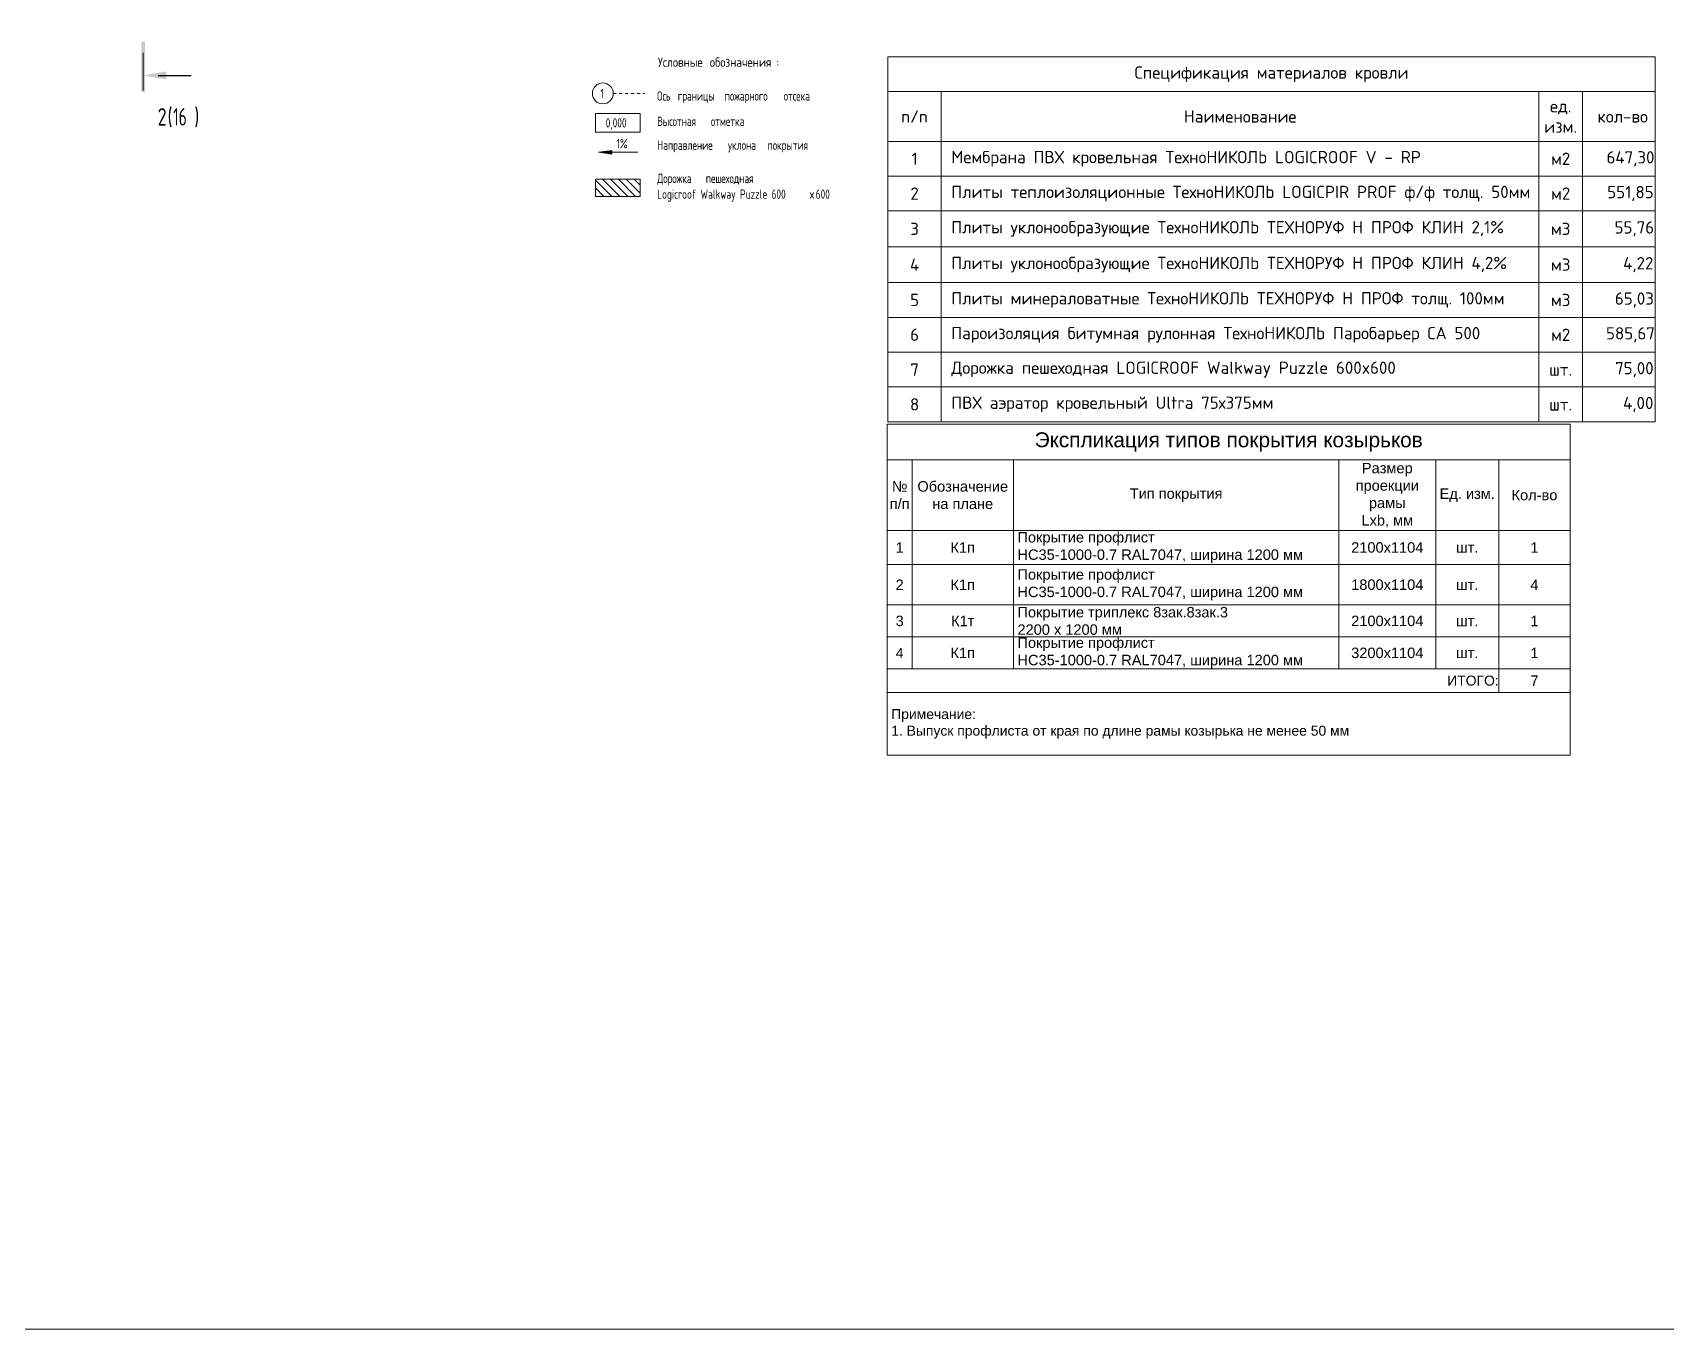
# Model space of a CAD drawing. Header units: millimetres. Extents: x -263990 to 193903, y -164417 to 240530.
# Drawn here: x 11804 to 44658, y -29277 to -3200 of the extents above; entities that cross this region are included whole.
import ezdxf

# ---------------------------------------------------------------- set-up
doc = ezdxf.new("R2010")
doc.units = ezdxf.units.MM
doc.header["$LTSCALE"] = 20
doc.linetypes.add('_ШПТ__3_т__1_5_', pattern=[6, 3, -1.5, 0, -1.5])
doc.layers.get('0').update_dxf_attribs({"lineweight": 0})
doc.layers.get('Defpoints').update_dxf_attribs({"color": 4})
for name, color, linetype, lineweight in [('Линии', 7, 'Continuous', 9), ('Разрезы', 7, 'Continuous', 9), ('Текстовые примечания', 7, 'Continuous', 9), ('Тонкие линии', 7, 'Continuous', 18), ('Элементы узлов', 7, 'Continuous', 18)]:
    doc.layers.add(name, color=color, linetype=linetype, lineweight=lineweight)
doc.styles.add('GOST Common_1', font='gost-common.ttf', dxfattribs={"width": 0.8, "height": 350})
doc.styles.add('GOST Common_3', font='gost-common.ttf', dxfattribs={"width": 0.9, "height": 125})
doc.styles.add('GOST Common_B', font='', dxfattribs={"width": 0.9, "height": 125})
doc.styles.add('M_200', font='arial.ttf')
doc.styles.get('GOST Common_B').set_extended_font_data('GOST Common', bold=True)

# ---------------------------------------------------------------- blocks, each defined once
blk = doc.blocks.new('*T245')
at = {"linetype": 'ByBlock', "lineweight": -2, "transparency": 16777216}
for p, q in [((0, 0), (15432, 0)), ((0, 0), (0, -7340)), ((15432, 0), (15432, -7340)), ((0, -700), (15432, -700)), ((1076, -700), (1076, -7340)), ((13095, -700), (13095, -7340)), ((13967, -700), (13967, -7340)), ((0, -1700), (15432, -1700)), ((0, -2400), (15432, -2400)), ((0, -3100), (15432, -3100)), ((0, -3820), (15432, -3820)), ((0, -4540), (15432, -4540)), ((0, -5240), (15432, -5240)), ((0, -5940), (15432, -5940)), ((0, -6640), (15432, -6640)), ((0, -7340), (15432, -7340))]:
    blk.add_line(p, q, dxfattribs=at)
at = {"color": 0, "transparency": 16777216}
for s, insert, char_height, width, attachment_point in [('{\\fISOCPEUR|b0|i0|c0;Спецификация материалов кровли', (7716, -350), 246.94, 15419.78, 5), ('{\\fISOCPEUR|b0|i0|c0;ед. изм.', (13531, -1200), 246.94, 860, 5), ('{\\fISOCPEUR|b0|i0|c0;n/n', (538, -1200), 246.94, 1064.33, 5), ('{\\fISOCPEUR|b0|i0|c0;Наименование', (7086, -1200), 246.94, 12006.44, 5), ('{\\fISOCPEUR|b0|i0|c0; кол-во ', (14699, -1200), 246.94, 1453, 5), ('{\\fISOCPEUR|b0|i0|c0;1', (538, -2050), 246.94, 1064.33, 5), ('{\\fISOCPEUR|b0|i0|c0;Мембрана ПВХ кровельная ТехноНИКОЛЬ LOGICROOF V - RP', (1276, -2050), 246.94, 11618.44, 4), ('{\\fISOCPEUR|b0|i0|c0;м2', (13531, -2050), 246.94, 860, 5), ('{\\fISOCPEUR|b0|i0|c0;   647,30 ', (14699, -2050), 246.94, 1453, 5), ('{\\fISOCPEUR|b0|i0|c0;2', (538, -2750), 246.94, 1064.33, 5), ('{\\fISOCPEUR|b0|i0|c0;Плиты теплоизоляционные ТехноНИКОЛЬ LOGICPIR PROF ф/ф толщ. 50мм', (1276, -2750), 246.94, 11618.44, 4), ('{\\fISOCPEUR|b0|i0|c0;м2', (13531, -2750), 246.94, 860, 5), ('{\\fISOCPEUR|b0|i0|c0;   551,85 ', (14699, -2750), 246.94, 1453, 5), ('{\\fISOCPEUR|b0|i0|c0;3', (538, -3460), 246.94, 1064.33, 5), ('{\\fISOCPEUR|b0|i0|c204|p34;Плиты уклонообразующие ТехноНИКОЛЬ ТЕХНОРУФ Н ПРОФ КЛИН \\fISOCPEUR|b0|i0|c0|p34;2,1% }', (1276, -3460), 246.944, 11618.44, 4), ('{\\fISOCPEUR|b0|i0|c0;м3', (13531, -3460), 246.94, 860, 5), ('{\\fISOCPEUR|b0|i0|c0;    55,76 ', (14699, -3460), 246.94, 1453, 5), ('{\\fISOCPEUR|b0|i0|c0;4', (538, -4180), 246.94, 1064.33, 5), ('{\\fISOCPEUR|b0|i0|c0;Плиты уклонообразующие ТехноНИКОЛЬ ТЕХНОРУФ Н ПРОФ КЛИН 4,2% ', (1276, -4180), 246.94, 11618.44, 4), ('{\\fISOCPEUR|b0|i0|c0;м3', (13531, -4180), 246.94, 860, 5), ('{\\fISOCPEUR|b0|i0|c0;     4,22 ', (14699, -4180), 246.94, 1453, 5), ('{\\fISOCPEUR|b0|i0|c0;5', (538, -4890), 246.94, 1064.33, 5), ('{\\fISOCPEUR|b0|i0|c0;Плиты минераловатные ТехноНИКОЛЬ ТЕХНОРУФ Н ПРОФ толщ. 100мм', (1276, -4890), 246.94, 11618.44, 4), ('{\\fISOCPEUR|b0|i0|c0;м3', (13531, -4890), 246.94, 860, 5), ('{\\fISOCPEUR|b0|i0|c0;    65,03 ', (14699, -4890), 246.94, 1453, 5), ('{\\fISOCPEUR|b0|i0|c0;6', (538, -5590), 246.94, 1064.33, 5), ('{\\fISOCPEUR|b0|i0|c0;Пароизоляция битумная рулонная ТехноНИКОЛЬ Паробарьер СА 500', (1276, -5590), 246.94, 11618.44, 4), ('{\\fISOCPEUR|b0|i0|c0;м2', (13531, -5590), 246.94, 860, 5), ('{\\fISOCPEUR|b0|i0|c0;   585,67 ', (14699, -5590), 246.94, 1453, 5), ('{\\fISOCPEUR|b0|i0|c0;7', (538, -6290), 246.94, 1064.33, 5), ('{\\fISOCPEUR|b0|i0|c0;Дорожка пешеходная LOGICROOF Walkway Puzzle 600x600', (1276, -6290), 246.94, 11618.44, 4), ('{\\fISOCPEUR|b0|i0|c0;шт.', (13531, -6290), 246.94, 860, 5), ('{\\fISOCPEUR|b0|i0|c0;    75,00 ', (14699, -6290), 246.94, 1453, 5), ('{\\fISOCPEUR|b0|i0|c0;8', (538, -6990), 246.94, 1064.33, 5), ('{\\fISOCPEUR|b0|i0|c0;ПВХ аэратор кровельный Ultra 75х375мм', (1276, -6990), 246.94, 11618.44, 4), ('{\\fISOCPEUR|b0|i0|c0|p34;     \\fISOCPEUR|b0|i0|c204|p34;4\\fISOCPEUR|b0|i0|c0|p34;,00 }', (14699, -6990), 246.94, 1453, 5), ('{\\fISOCPEUR|b0|i0|c0;шт.', (13531, -6990), 246.94, 860, 5)]:
    blk.add_mtext(s, dxfattribs=dict(at, insert=insert, char_height=char_height, width=width, attachment_point=attachment_point))
blk = doc.blocks.new('Разрез - Номер вида и Номер листа спереди_3_5 мм-64073-_О__R_8_390_')
at = {"layer": 'Разрезы'}
for points in [[(9.8, 0.4), (9.8, -0.39), (-0.33, -0.39), (-0.33, 0.4)], [(2.18, -4.67), (3, 0), (3.82, -4.67)]]:
    blk.add_hatch(color=256, dxfattribs=at).paths.add_polyline_path(points, flags=0)
at = {"layer": 'Разрезы', "lineweight": 30}
blk.add_line((3, -3), (3, -9.66), dxfattribs=at)
blk = doc.blocks.new('*T405')
at = {"color": 0, "lineweight": -2, "transparency": 16777216}
for p, q in [((0, -715), (13733, -715)), ((0, -715), (0, -2137)), ((500, -715), (500, -2137)), ((2536, -715), (2536, -2137)), ((9082, -715), (9082, -2137)), ((0, -2137), (2536, -2137)), ((0, -2137), (0, -5394)), ((500, -2137), (500, -2821)), ((2536, -2137), (2536, -4920)), ((11030, -2137), (13733, -2137)), ((11030, -2137), (11030, -4920)), ((12298, -2137), (12298, -5394)), ((13733, -2137), (13733, -5394)), ((500, -2821), (2536, -2821)), ((9082, -2821), (13733, -2821)), ((500, -3635), (13733, -3635)), ((9082, -3635), (9082, -4277)), ((500, -4277), (11030, -4277)), ((500, -4277), (500, -4920)), ((12298, -4277), (13733, -4277)), ((0, -4920), (13733, -4920)), ((0, -5394), (13733, -5394))]:
    blk.add_line(p, q, dxfattribs=at)
at = {"color": 0, "linetype": 'ByBlock', "lineweight": -2, "transparency": 16777216}
for p, q in [((11030, -715), (11030, -2137)), ((12298, -715), (12298, -2137)), ((13733, -715), (13733, -2137)), ((2536, -2137), (11030, -2137)), ((9082, -2137), (9082, -3635)), ((0, -2821), (500, -2821)), ((500, -2821), (500, -4277)), ((2536, -2821), (9082, -2821)), ((0, -3635), (500, -3635)), ((0, -4277), (500, -4277)), ((9082, -4277), (9082, -4920)), ((11030, -4277), (12298, -4277))]:
    blk.add_line(p, q, dxfattribs=at)
at = {"layer": 'Defpoints', "color": 8, "linetype": 'ByBlock', "lineweight": 0, "transparency": 16777216}
for p, q in [((0, 0), (13733, 0)), ((0, 0), (0, -715)), ((13733, 0), (13733, -715)), ((0, -5394), (0, -6658)), ((13733, -5394), (13733, -6658)), ((0, -6658), (13733, -6658))]:
    blk.add_line(p, q, dxfattribs=at)
at = {"color": 0, "transparency": 16777216, "style": 'M_200'}
for s, insert, char_height, width, attachment_point in [('Экспликация типов покрытия козырьков', (6867, -358), 300, 13732.95, 5), ('Размер проекции рамы\\PLхb, мм', (10056, -1426), 210, 1947.93, 5), ('№ п/п', (250, -1426), 210, 499.94, 5), ('Обозначение на плане', (1518, -1426), 210, 2035.48, 5), ('Тип покрытия', (5809, -1426), 210, 6543.91, 5), ('Ед. изм.', (11664, -1426), 210, 1267.64, 5), ('Кол-во', (13016, -1426), 210, 1434.81, 5), (' Покрытие профлист \\P HC35-1000-0.7 RAL7047, ширина 1200 мм', (2537, -2479), 210, 6543.91, 4), ('1', (250, -2479), 210, 499.94, 5), ('К1п', (1518, -2479), 210, 2035.48, 5), ('2100х1104', (10056, -2479), 210, 1947.93, 5), ('шт.', (11664, -2479), 210, 1267.64, 5), ('1', (13016, -2479), 210, 1434.81, 5), (' Покрытие профлист \\P HC35-1000-0.7 RAL7047, ширина 1200 мм', (2537, -3228), 210, 6543.91, 4), ('2', (250, -3228), 210, 499.94, 5), ('К1п', (1518, -3228), 210, 2035.48, 5), ('1800х1104', (10056, -3228), 210, 1947.93, 5), ('шт.', (11664, -3228), 210, 1267.64, 5), ('4', (13016, -3228), 210, 1434.81, 5), ('3', (250, -3956), 210, 499.94, 5), ('К1т', (1518, -3956), 210, 2035.48, 5), (' Покрытие триплекс 8зак.8зак.3 \\P 2200 х 1200 мм', (2537, -3956), 210, 6543.91, 4), ('2100х1104', (10056, -3956), 210, 1947.93, 5), ('шт.', (11664, -3956), 210, 1267.64, 5), ('1', (13016, -3956), 210, 1434.81, 5), ('4', (250, -4599), 200, 499.94, 5), ('К1п', (1518, -4599), 210, 2035.48, 5), (' Покрытие профлист \\P HC35-1000-0.7 RAL7047, ширина 1200 мм', (2537, -4599), 210, 6543.91, 4), ('3200х1104', (10056, -4599), 210, 1947.93, 5), ('шт.', (11664, -4599), 210, 1267.64, 5), ('1', (13016, -4599), 210, 1434.81, 5), ('ИТОГО:   ', (12297, -5157), 200, 12295.14, 6), ('7', (13016, -5157), 210, 1434.81, 5), (' Примечание: \\P 1. Выпуск профлиста от края по длине рамы козырька не менее 50 мм', (2, -6026), 200, 13730.01, 4)]:
    blk.add_mtext(s, dxfattribs=dict(at, insert=insert, char_height=char_height, width=width, attachment_point=attachment_point))

msp = doc.modelspace()

# ---------------------------------------------------------------- hatches: boundary and pattern name
at = {"layer": 'Элементы узлов', "lineweight": 20}
msp.add_hatch(color=7, dxfattribs=at).paths.add_polyline_path([(23450.08579, -5641.80075), (23450.08579, -5570.7084), (23180.08579, -5606.25458)], flags=0)
at = {"layer": 'Элементы узлов', "lineweight": 9}
h = msp.add_hatch(dxfattribs=at)
h.set_pattern_fill('FP_9', scale=1.5, style=0, pattern_type=2)
h.set_pattern_definition([(135, (19176.91, -9059.29), (-79.5495, -79.5495), [])])
h.paths.add_polyline_path([(23122.93794, -6492.6293), (24022.93794, -6492.6293), (24022.93794, -6146.25458), (23122.93794, -6146.25458)], flags=0)

# ---------------------------------------------------------------- linework, layer by layer
msp.add_lwpolyline([(-23894.70416, 35998.24642), (74117.76821, 35998.24642), (74117.76821, -29276.96917), (-23894.70416, -29276.96917)], close=True)
at = {"layer": 'Линии', "color": 3, "linetype": '_ШПТ__3_т__1_5_'}
msp.add_line((23480.08579, -4421.31028), (24110.08579, -4421.31028), dxfattribs=at)
at = {"layer": 'Линии', "color": 7}
for p, q in [((23122.93794, -4826.25458), (24022.93794, -4826.25458)), ((23122.93794, -5201.25458), (23122.93794, -4826.25458)), ((24022.93794, -4826.25458), (24022.93794, -5201.25458)), ((24022.93794, -5201.25458), (23122.93794, -5201.25458)), ((23975.08579, -5606.25458), (23180.08579, -5606.25458))]:
    msp.add_line(p, q, dxfattribs=at)
at = {"layer": 'Линии', "color": 3, "lineweight": 20}
msp.add_circle((23270.08579, -4421.31028), 210, dxfattribs=at)
at = {"layer": 'Разрезы', "color": 7}
msp.add_line((14026.61483, -4360.01237), (14026.61483, -3603.37303), dxfattribs=at)
at = {"layer": 'Тонкие линии', "color": 7, "lineweight": 20}
for p, q in [((23450.08579, -5570.7084), (23180.08579, -5606.25458)), ((23450.08579, -5641.80075), (23450.08579, -5570.7084)), ((23180.08579, -5606.25458), (23450.08579, -5641.80075)), ((24022.93794, -6146.25458), (23122.93794, -6146.25458)), ((23122.93794, -6146.25458), (23122.93794, -6492.6293)), ((24022.93794, -6492.6293), (24022.93794, -6146.25458)), ((23122.93794, -6492.6293), (24022.93794, -6492.6293))]:
    msp.add_line(p, q, dxfattribs=at)

# ---------------------------------------------------------------- block references
for name, p in [('*T245', (29001.84296, -3685.57601)), ('*T405', (28990.45157, -11074.77331))]:
    msp.add_blockref(name, p)
at = {"layer": 'Разрезы', "color": 7, "lineweight": 50, "xscale": 99.99999999999993, "yscale": 99.99999999999993, "zscale": 99.99999999999993, "rotation": 90}
msp.add_blockref('Разрез - Номер вида и Номер листа спереди_3_5 мм-64073-_О__R_8_390_', (14026.61483, -4360.01237), dxfattribs=at)

# ---------------------------------------------------------------- texts
at = {"layer": 'Разрезы', "color": 7, "char_height": 350, "attachment_point": 1, "style": 'GOST Common_1'}
for s, insert, width in [('\\fGOST Common|b0|i0|c204|p34|;\\W.8;2', (14315.21441, -4717.56409), 243.713), ('\\fGOST Common|b0|i0|c204|p34|;\\W.8;(', (14516.29775, -4717.56409), 134.6835), ('16', (14627.42275, -4717.56409), 519.4935), ('\\fGOST Common|b0|i0|c204|p34|;\\W.8;)', (15056.04775, -4717.56409), 134.6835)]:
    msp.add_mtext(s, dxfattribs=dict(at, insert=insert, width=width))
at = {"layer": 'Текстовые примечания', "color": 7, "char_height": 187.5, "attachment_point": 1}
for s, insert, width, style in [('Условные', (24379.08559, -3699.32223), 1190.5059375, 'GOST Common_B'), ('обозначения', (25423.85903, -3699.32223), 1623.4171875, 'GOST Common_B'), ('\\fGOST Common|b1|i0|c204|p34|;\\W.9;:', (26763.31216, -3699.32223), 64.9366875, 'GOST Common_B'), ('Ось', (24363.19988, -4378.7666), 432.91125, 'GOST Common_3'), ('границы', (24778.43035, -4378.7666), 1071.4553438, 'GOST Common_3'), ('пожарного', (25720.51238, -4378.7666), 1369.0818281, 'GOST Common_3'), ('отсека', (26908.16082, -4378.7666), 909.113625, 'GOST Common_3'), ('0,000', (23328.5848, -4918.7666), 654.7782656, 'GOST Common_3'), ('Высотная', (24363.19988, -4888.7666), 1239.2084531, 'GOST Common_3'), ('отметка', (25443.69207, -4888.7666), 1130.9806406, 'GOST Common_3'), ('1%', (23546.0848, -5338.7666), 330.0948281, 'GOST Common_3'), ('Направление', (24363.19988, -5368.7666), 1655.8855312, 'GOST Common_3'), ('уклона', (25787.48503, -5368.7666), 892.8794531, 'GOST Common_3'), ('покрытия', (26582.22722, -5368.7666), 1222.9742813, 'GOST Common_3'), ('Дорожка', (24363.19988, -6036.2109), 1114.7464688, 'GOST Common_3'), ('пешеходная', (25341.00066, -6036.2109), 1515.189375, 'GOST Common_3'), ('Logicroof Walkway Puzzle 600', (24363.19988, -6353.7109), 3717.6253594, 'GOST Common_3'), ('\\fGOST Common|b0|i0|c204|p34|;\\W.9;х', (27430.54753, -6353.7109), 146.1075469, 'GOST Common_3'), ('600 ', (27551.09832, -6353.7109), 508.6707187, 'GOST Common_3')]:
    msp.add_mtext(s, dxfattribs=dict(at, insert=insert, width=width, style=style))
at = {"layer": 'Текстовые примечания', "color": 3, "insert": (23218.46033, -4330.61153), "char_height": 187.5, "width": 102.8164219, "attachment_point": 1, "style": 'GOST Common_3'}
msp.add_mtext('\\fGOST Common|b0|i0|c204|p34|;\\W.9;1', dxfattribs=at)

doc.saveas('drawing.dxf')
